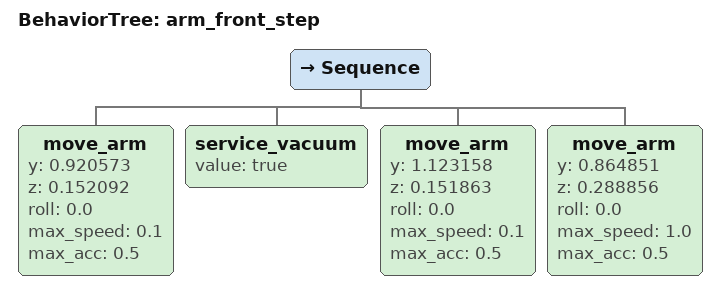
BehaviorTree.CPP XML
<?xml version="1.0" encoding="UTF-8"?>
<root BTCPP_format="4">
  <include path="../common/bt_node_models.xml"/>

  <BehaviorTree ID="arm_front_step">
    <Sequence>
      <move_arm y="0.920573"
                z="0.152092"
                roll="0.0"
                max_speed="0.1"
                max_acc="0.5"/>
      <service_vacuum value="true"/>
      <move_arm y="1.123158"
                z="0.151863"
                roll="0.0"
                max_speed="0.1"
                max_acc="0.5"/>
      <move_arm y="0.864851"
                z="0.288856"
                roll="0.0"
                max_speed="1.0"
                max_acc="0.5"/>
    </Sequence>
  </BehaviorTree>

</root>
